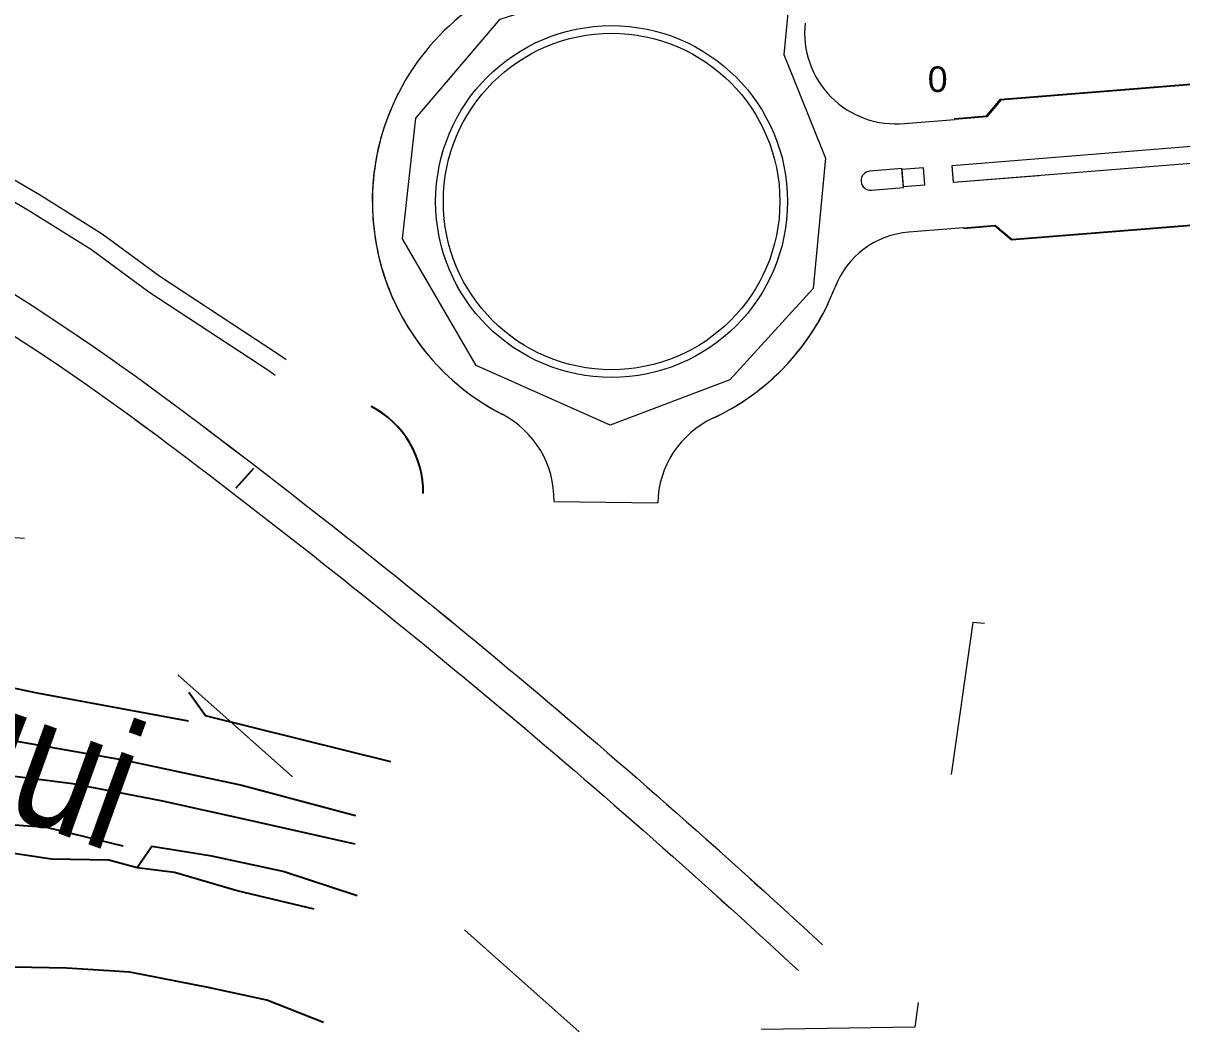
# Model space of a CAD drawing. Header units: millimetres. Extents: x 11558 to 23675, y 49449 to 61482.
# Drawn here: x 20597.3 to 20778.4, y 53255 to 53412.8 of the extents above; entities that cross this region are included whole.
import ezdxf

# ---------------------------------------------------------------- set-up
doc = ezdxf.new("R2010")
doc.units = ezdxf.units.MM
doc.linetypes.add('ACAD_ISO03W100', pattern=[30, 12, -18])
for name, color, linetype in [('0. autopistas', 254, 'Continuous'), ('0. plano base - nombres calles', 22, 'Continuous'), ('0. Plano Base - PLANO', 254, 'Continuous'), ('0. vias del tren', 252, 'VÍAS'), ('0.BARRIOS - DIVISIÓN', 12, 'ACAD_ISO03W100'), ('7. puesta en valor CC la lucila', 212, 'Continuous'), ('numeración', 7, 'Continuous')]:
    doc.layers.add(name, color=color, linetype=linetype)
doc.layers.add('Linea Bicentenario Original', color=7, linetype='Continuous', true_color=0x0000cc, transparency=0.5)
doc.layers.get('7. puesta en valor CC la lucila').off()
doc.styles.get("Standard").update_dxf_attribs({"font": 'arial.ttf'})
doc.linetypes.add('VÍAS', pattern='A,0.15,[130,ltypeshp.shx,S=0.25,R=0,X=0,Y=0],0.15', length=0.3)

# ---------------------------------------------------------------- blocks, each defined once
blk = doc.blocks.new('MANZANAS')
at = {"layer": '0. Plano Base - PLANO', "color": 0, "linetype": 'Continuous', "lineweight": 5}
for p, q in [((5640951.84, 6178103.21, 0.54), (5640998.37, 6178132.37, 0.54)), ((5640998.45, 6178132.24, 0.54), (5640951.97, 6178103.12, 0.54)), ((5640949.9, 6178090.55, 0.54), (5641003.52, 6178124.15, 0.54)), ((5641004.96, 6178121.86, 0.54), (5640951.34, 6178088.27, 0.54)), ((5640963.5, 6178084.62, 0.54), (5641010.03, 6178113.77, 0.54)), ((5641010.11, 6178113.64, 0.54), (5640963.52, 6178084.46, 0.54)), ((5640951.08, 6178099.91, 0.54), (5640951.84, 6178103.21, 0.54)), ((5640951.97, 6178103.12, 0.54), (5640951.21, 6178099.81, 0.54)), ((5640946.87, 6178097.27, 0.54), (5640951.08, 6178099.91, 0.54)), ((5640951.21, 6178099.81, 0.54), (5640946.95, 6178097.14, 0.54)), ((5640940.29, 6178092.97, 0.54), (5640946.95, 6178097.14, 0.54)), ((5640946.95, 6178097.14, 0.54), (5640946.87, 6178097.27, 0.54)), ((5640962.71, 6178095.39, 0.54), (5640951.34, 6178088.27, 0.54)), ((5640951.34, 6178088.27, 0.54), (5640949.9, 6178090.55, 0.54)), ((5640950.89, 6178088.99, 0.54), (5640950.35, 6178089.83, 0.54)), ((5640951.34, 6178088.27, 0.54), (5640950.89, 6178088.99, 0.54)), ((5640955.98, 6178082.74, 0.54), (5640960.19, 6178085.38, 0.54)), ((5640960.22, 6178085.22, 0.54), (5640956.06, 6178082.61, 0.54)), ((5640960.19, 6178085.38, 0.54), (5640963.5, 6178084.62, 0.54)), ((5640963.52, 6178084.46, 0.54), (5640960.22, 6178085.22, 0.54)), ((5640955.98, 6178082.74, 0.54), (5640948.69, 6178078.17, 0.54)), ((5640918.9, 6178015.26, 0.54), (5640933.39, 6178022.52, 0.54)), ((5640874.84, 6177998.15), (5640873.84, 6177994.15))]:
    blk.add_line(p, q, dxfattribs=at)
at = {"layer": '0. Plano Base - PLANO', "color": 0, "linetype": 'VÍAS', "lineweight": 5, "ltscale": 4}
for points in [[(5636190.29, 6177920.23), (5636600.65, 6177660.36), (5637085.84, 6177354.16), (5637263.62, 6177241.21), (5637472.82, 6177111), (5637571.49, 6177049.28, 0.034614), (5637743.65, 6176957.49, 0.057202), (5637909.55, 6176905.02, 0.054556), (5638209.99, 6176880.02), (5638294.57, 6176887.04), (5638406.34, 6176909.92, 0.047981), (5638486.75, 6176934.6, 0.010506), (5638593.2, 6176981.47, 0.012553), (5638693.49, 6177031.26), (5639415.11, 6177447.42), (5639833.78, 6177688.18), (5639882.57, 6177713.3), (5639982.37, 6177752.6), (5640325.06, 6177892.29), (5640449.11, 6177927.35), (5640559.38, 6177958.52), (5640687.98, 6177992.86, -0.106625), (5640860.02, 6178001.21, -0.026161), (5640988.08, 6177973.08, -0.026161)], [(5636187.35, 6177915.58), (5636597.71, 6177655.71), (5637082.9, 6177349.51), (5637260.69, 6177236.55), (5637469.91, 6177106.33), (5637568.57, 6177044.61, 0.034614), (5637741.4, 6176952.47, 0.057202), (5637908.5, 6176899.62, 0.054584), (5638210.28, 6176874.52), (5638295.35, 6176881.59), (5638407.44, 6176904.53, 0.047981), (5638488.86, 6176929.52, 0.010506), (5638595.52, 6176976.48, 0.012565), (5638696.14, 6177026.44), (5639417.85, 6177442.65), (5639836.41, 6177683.35), (5639884.84, 6177708.29), (5639984.42, 6177747.49), (5640326.85, 6177887.08), (5640450.61, 6177922.06), (5640560.84, 6177953.22), (5640689.4, 6177987.55, -0.106625), (5640859.12, 6177995.78, -0.026161), (5640986.62, 6177967.77, 0.135104)]]:
    blk.add_lwpolyline(points, format="xyb", dxfattribs=at)
at = {"layer": '0. Plano Base - PLANO', "color": 0, "linetype": 'Continuous', "lineweight": 5, "elevation": 0.54}
blk.add_lwpolyline([(5640943.23, 6178086.38), (5640944.66, 6178084.09), (5640947.52, 6178085.88), (5640946.09, 6178088.16)], close=True, dxfattribs=at)
blk.add_lwpolyline([(5640943.15, 6178086.51), (5640938.91, 6178083.85, 1), (5640940.51, 6178081.3), (5640944.74, 6178083.97)], format="xyb", close=True, dxfattribs=at)
at = {"layer": '0. Plano Base - PLANO', "color": 0, "linetype": 'Continuous', "lineweight": 5}
for points in [[(5640871.54, 6178015.6), (5640870.29, 6178015.77), (5640848.04, 6178018.05), (5640836.97, 6178019.79), (5640825.44, 6178020.72), (5640819.08, 6178021.02), (5640810.7, 6178021.88), (5640810.22, 6178017.22), (5640749.89, 6178017.43), (5640684.82, 6178005.88, -0.339422), (5640681.79, 6178007.45), (5640681.07, 6178009.01), (5640678.81, 6178013.83), (5640675.98, 6178019.88), (5640666.39, 6178040.38)], [(5640871.13, 6178012.63), (5640869.93, 6178012.8), (5640847.65, 6178015.08), (5640836.62, 6178016.81), (5640825.25, 6178017.72), (5640818.85, 6178018.03), (5640813.38, 6178018.59), (5640812.93, 6178014.21), (5640750.15, 6178014.43), (5640683.08, 6178002.52, -0.339422), (5640680.05, 6178004.09), (5640678.35, 6178007.74), (5640676.09, 6178012.56), (5640673.26, 6178018.61), (5640663.51, 6178039.46)]]:
    blk.add_lwpolyline(points, format="xyb", dxfattribs=at)
for points in [[(5640915.05, 6177967.37), (5640886.04, 6177960.4), (5640882.04, 6177962.4)], [(5640884.04, 6177958.4), (5640861.03, 6177951.42), (5640836.03, 6177944.45)], [(5640840.02, 6177935.44), (5640859.03, 6177942.43), (5640878.03, 6177948.41), (5640896.04, 6177953.39), (5640914.04, 6177957.37)], [(5640916.04, 6177953.37), (5640899.03, 6177948.89), (5640886.03, 6177945.4), (5640872.52, 6177941.41), (5640859.02, 6177936.43), (5640842.51, 6177930.44)], [(5640920.03, 6177946.37), (5640908.03, 6177944.38), (5640897.02, 6177941.39), (5640888.02, 6177938.4)], [(5640915.02, 6177941.37), (5640903.02, 6177938.38), (5640893.02, 6177936.39), (5640887.52, 6177934.4)], [(5640888.02, 6177938.4), (5640887.52, 6177934.4), (5640883.02, 6177933.4), (5640875.01, 6177929.41), (5640857.51, 6177923.43), (5640827.5, 6177911.46), (5640795.98, 6177898.49), (5640762.97, 6177884.52), (5640718.95, 6177865.56), (5640687.94, 6177850.59), (5640665.93, 6177840.61), (5640640.41, 6177828.64)], [(5640884.02, 6177936.4), (5640872.02, 6177933.41), (5640851.01, 6177924.43), (5640817.99, 6177910.47), (5640784.98, 6177896.5), (5640749.97, 6177882.53), (5640722.96, 6177871.06), (5640695.94, 6177857.58), (5640664.93, 6177843.61), (5640633.91, 6177828.65)], [(5640924.51, 6177926.36), (5640915.01, 6177925.37), (5640906.01, 6177922.88), (5640894, 6177919.39), (5640885, 6177915.4), (5640870.99, 6177908.41), (5640860.99, 6177902.42)]]:
    blk.add_lwpolyline(points, dxfattribs=at)
for centre, radius in [((5640905.28, 6178061.01, 0.54), 27.5), ((5640905.28, 6178061.01), 27.5), ((5640905.28, 6178061.01, 0.54), 26.3)]:
    blk.add_circle(centre, radius, dxfattribs=at)
for centre, radius, start, end in [((5640932.5, 6178104.87, 0.54), 14.22, 201.2964, 303.2117), ((5640905.29, 6178061.01, 0.54), 37.4, 126.4033, 180.4983), ((5640955.86, 6178066.73, 0.54), 13.5, 122.0677, 186.4592), ((5640905.28, 6178061.01, 0.54), 37.4, 322.5104, 6.4592), ((5640905.29, 6178061.01), 37.4, 322.5054, 2.1846), ((5640905.29, 6178061.01), 37.4, 179.5808, 270.1902), ((5640905.28, 6178061.01, 0.54), 37.4, 180.4983, 270.1901), ((5640946.86, 6178029.12, 0.54), 15, 142.5104, 206.1001), ((5640905.46, 6178008.61, 0.54), 15, 26.3475, 90.1901), ((5640886.76, 6178000.25, -0.54), 15, 26.348, 90.1899)]:
    blk.add_arc(centre, radius, start, end, dxfattribs=at)

msp = doc.modelspace()

# ---------------------------------------------------------------- linework, layer by layer
at = {"layer": '0. autopistas'}
for p, q in [((20633.24, 53343.12), (20630.51, 53340.03)), ((20599.45, 53308.02), (20574.04, 53313.36)), ((20623.08, 53303.61), (20599.45, 53308.02)), ((20625.78, 53304.46), (20623.16, 53308.08)), ((20654.73, 53297.27), (20625.78, 53304.46)), ((20593.52, 53300.96), (20613.14, 53297.51)), ((20613.14, 53297.51), (20631.42, 53293.63)), ((20605.03, 53293.84), (20590.75, 53295.64)), ((20618.85, 53291.15), (20605.03, 53293.84)), ((20631.42, 53293.63), (20649.23, 53288.86)), ((20632, 53288.25), (20618.85, 53291.15)), ((20600.89, 53286.98), (20578.11, 53288.69)), ((20649.16, 53284.39), (20632, 53288.25)), ((20612.92, 53284.09), (20600.89, 53286.98)), ((20601.71, 53282.04), (20583.41, 53284.8)), ((20617.39, 53284.02), (20615.1, 53280.7)), ((20626.76, 53282.52), (20617.39, 53284.02)), ((20610.65, 53281.89), (20601.71, 53282.04)), ((20637.9, 53280.1), (20626.76, 53282.52)), ((20615.1, 53280.7), (20610.65, 53281.89)), ((20620.9, 53279.94), (20615.1, 53280.7)), ((20649.47, 53276.33), (20637.9, 53280.1)), ((20630.7, 53277.09), (20620.9, 53279.94)), ((20642.73, 53274.21), (20630.7, 53277.09)), ((20604.11, 53265.01), (20588.46, 53265.26)), ((20613.94, 53264.4), (20604.11, 53265.01)), ((20626.2, 53261.96), (20613.94, 53264.4)), ((20635.34, 53260.02), (20626.2, 53261.96)), ((20644.22, 53256.52), (20635.34, 53260.02))]:
    msp.add_line(p, q, dxfattribs=at)
at = {"layer": '0. autopistas', "ltscale": 20}
msp.add_arc((20644.78, 53339.49, -0.54), 15, 358.8944, 62.7362, dxfattribs=at)
at = {"layer": '0. vias del tren', "color": 252, "lineweight": 13, "ltscale": 2}
for points in [[(16440.33, 55433.7), (16684.66, 55013.9), (16974.05, 54518.5), (17079.73, 54336.31), (17205.34, 54124.31), (17264.44, 54024.05, 0.034614), (17374.9, 53863.23, 0.057202), (17497.92, 53740.19, 0.054556), (17753, 53579.49), (17831.29, 53546.72), (17941.03, 53515.5, 0.047981), (18023.76, 53500.33, 0.010506), (18139.83, 53492.84, 0.012553), (18251.78, 53490.79), (19083.99, 53527.39), (19566.52, 53548.02), (19621.39, 53547.82), (19728.07, 53536.67), (20096.57, 53502.64), (20222.82, 53476.57), (20335.04, 53453.39), (20464.99, 53424.58, -0.106625), (20621.5, 53352.67, -0.026161), (20722.17, 53268.66, -0.026161)], [(16435.57, 55430.93), (16679.91, 55011.13), (16969.3, 54515.73), (17074.98, 54333.52), (17200.61, 54121.51), (17259.7, 54021.26, 0.034614), (17370.59, 53859.81, 0.057202), (17494.5, 53735.88, 0.054584), (17750.73, 53574.47), (17829.47, 53541.52), (17939.52, 53510.21, 0.047981), (18023.3, 53494.85, 0.010506), (18139.59, 53487.34, 0.012565), (18251.92, 53485.29), (19084.23, 53521.9), (19566.63, 53542.52), (19621.1, 53542.32), (19727.53, 53531.2), (20095.76, 53497.2), (20221.71, 53471.18), (20333.89, 53448.01), (20463.8, 53419.21, -0.106625), (20618.2, 53348.27, -0.026161), (20718.43, 53264.63, 0.135104)]]:
    msp.add_lwpolyline(points, format="xyb", dxfattribs=at)
at = {"layer": '0.BARRIOS - DIVISIÓN', "color": 14, "lineweight": 18, "ltscale": 2}
msp.add_lwpolyline([(20943.35, 54124.54), (20991.45, 54076.89), (21110.31, 53924.83), (21151.12, 53729.59), (21130.48, 53528.7), (21086.72, 53528.56), (21095.94, 53467.32), (21053.54, 53469.87), (21083.42, 53442.8), (21004.87, 53389.43), (20882.96, 53323.26), (20807.38, 53315.04), (20745.7, 53319.03), (20736.6, 53255.76), (20684.17, 53255.05), (20597.49, 53332.19), (20473.73, 53340.68), (20435.47, 53354.46), (20365.68, 53329.77), (20331.27, 53331.4), (20188.87, 53326.92), (20104.45, 53325.35), (19550.03, 53389.45)], dxfattribs=at)
at = {"layer": 'Linea Bicentenario Original', "color": 14, "lineweight": 15, "true_color": 0x8c0d0d}
msp.add_lwpolyline([(20734.36, 53589.61), (20718.39, 53430.93), (20716.16, 53407.86), (20722.65, 53391.63), (20720.72, 53371.29), (20707.73, 53357.01), (20689, 53349.93), (20668.04, 53359.23), (20656.53, 53379.04), (20658.65, 53397.92), (20671.82, 53413.4), (20690.78, 53419.49), (20702.86, 53431.32), (20709.76, 53450.75), (20721.29, 53570.62), (20730.02, 53676.8), (20733.26, 53740.12)], dxfattribs=at)

# ---------------------------------------------------------------- block references
at = {"layer": '0. Plano Base - PLANO', "color": 28, "lineweight": 5, "true_color": 0x0d0d0d, "rotation": 332.5463477508169}
msp.add_blockref('MANZANAS', (-7833237.48, -2828296.13), dxfattribs=at)
at = {"layer": '7. puesta en valor CC la lucila', "color": 250, "lineweight": 30, "rotation": 332.5463477508169}
msp.add_blockref('MANZANAS', (-7833237.48, -2828296.13), dxfattribs=at)

# ---------------------------------------------------------------- texts
at = {"layer": '0. plano base - nombres calles', "color": 250, "lineweight": 15, "true_color": 0x1a1a1a, "insert": (20463.05, 53357.75), "char_height": 20, "attachment_point": 1, "rotation": 340.1549}
msp.add_mtext_dynamic_manual_height_columns('\\pt100;{\\fArial Narrow|b0|i0|c0|p34;Juan Zufriategui}', width=329.255, gutter_width=12.5, heights=[0], dxfattribs=at)
at = {"layer": 'numeración', "color": 251, "true_color": 0x606162, "insert": (20738.63, 53405.99), "char_height": 4, "attachment_point": 1, "rotation": 0.3256}
msp.add_mtext_dynamic_manual_height_columns('0', width=16.0314, gutter_width=12.5, heights=[0], dxfattribs=at)

doc.saveas('drawing.dxf')
